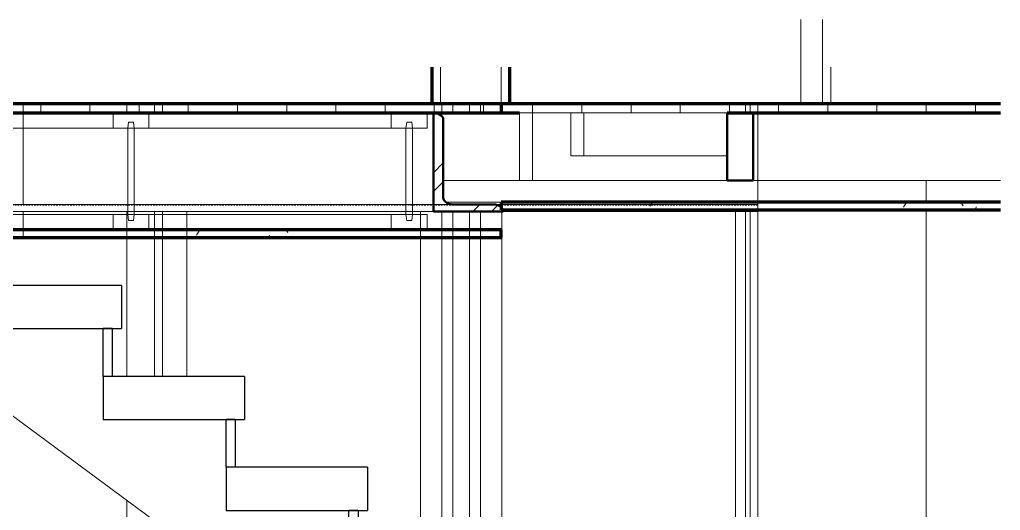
# Model space of a CAD drawing. Header units: inches. Extents: x -536 to 545, y -65 to 280.
# Drawn here: x -128 to -48.3, y 63.4 to 103.3 of the extents above; entities that cross this region are included whole.
import ezdxf

# ---------------------------------------------------------------- set-up
doc = ezdxf.new("R2010")
doc.units = ezdxf.units.IN
doc.header["$MEASUREMENT"] = 0
doc.linetypes.add('Hidden 1_8_', pattern=[0.1875, 0.125, -0.0625])
for name, color, linetype, lineweight in [('A-CLNG', 13, 'Continuous', 13), ('A-CLNG-PATT', 13, 'Continuous', 70), ('A-DOOR', 31, 'Continuous', 13), ('A-DOOR-FRAM', 31, 'Continuous', 9), ('A-FLOR', 192, 'Continuous', 13), ('A-FLOR-PATT', 8, 'Continuous', 13), ('A-GENM', 13, 'Continuous', 9), ('A-GLAZ', 151, 'Continuous', 13), ('A-WALL', 113, 'Continuous', 13), ('A-WALL-PATT', 111, 'Continuous', 13), ('I-WALL', 2, 'Continuous', 13), ('S-BEAM', 12, 'Continuous', 9), ('S-STRS', 31, 'Continuous', 9)]:
    doc.layers.add(name, color=color, linetype=linetype, lineweight=lineweight)
pattern_1 = [(90, (-318.29, 0), (-4, 2e-16), [])]
pattern_2 = [(0, (-318.29, 0), (10.24, 2.56), [0.422, -7.258, 0.422, -7.258, -40.96]), (0, (-318.29, 0), (10.24, 2.56), [-15.36, 0.422, -14.938, 0.422, -7.258, -17.92]), (0, (-318.29, 0), (10.24, 2.56), [-38.4, 0.422, -4.698, 0.422, -12.378]), (120, (-314.45, 1.28), (-7.337025, 7.5881), [0.422, -7.258, 0.422, -7.258, -40.96]), (120, (-314.45, 1.28), (-7.337025, 7.5881), [-15.36, 0.422, -14.938, 0.422, -7.258, -17.92]), (120, (-314.45, 1.28), (-7.337025, 7.5881), [-38.4, 0.422, -4.698, 0.422, -12.378]), (240, (-313.17, 6.4), (-2.902975, -10.1481), [0.422, -7.258, 0.422, -7.258, -40.96]), (240, (-313.17, 6.4), (-2.902975, -10.1481), [-15.36, 0.422, -14.938, 0.422, -7.258, -17.92]), (240, (-313.17, 6.4), (-2.902975, -10.1481), [-38.4, 0.422, -4.698, 0.422, -12.378])]

# ---------------------------------------------------------------- blocks, each defined once
blk = doc.blocks.new('L-Angle - L8X4X9_16-1195451-Fireplace - Angled')
at = {"layer": 'S-BEAM'}
h = blk.add_hatch(dxfattribs=at)
h.set_pattern_fill('FP_89', color=256, style=0, pattern_type=2)
h.set_pattern_definition([(45, (-318.29, 0), (-3.16784, 3.16784), []), (45, (-318.29, 4.8), (-3.16784, 3.16784), [])])
h.paths.add_polyline_path([(-88.691, 87.75), (-88.711, 87.875), (-88.77, 87.994), (-88.864, 88.101), (-88.99, 88.19), (-89.141, 88.257), (-89.309, 88.298), (-89.486, 88.313), (-92.934, 88.327), (-93.102, 88.368), (-93.253, 88.435), (-93.379, 88.524), (-93.473, 88.631), (-93.532, 88.75), (-93.552, 88.875), (-93.552, 95.188), (-93.572, 95.313), (-93.631, 95.432), (-93.726, 95.538), (-93.852, 95.627), (-94.003, 95.694), (-94.171, 95.736), (-94.348, 95.75), (-94.348, 87.75), (-91.327, 87.75)], flags=0)
at = {"layer": 'S-BEAM', "lineweight": 50}
for p, q in [((-94.348, 95.75), (-94.348, 87.75)), ((-93.552, 88.875), (-93.552, 95.188)), ((-94.348, 87.75), (-88.691, 87.75)), ((-89.486, 88.313), (-92.757, 88.313))]:
    blk.add_line(p, q, dxfattribs=at)
at = {"layer": 'S-BEAM'}
blk.add_line((-94.348, 87.75), (-96.059, 87.75), dxfattribs=at)
at = {"layer": 'S-BEAM', "lineweight": 50, "flags": 128}
for points in [[(-93.552, 95.188), (-93.572, 95.313), (-93.631, 95.432), (-93.726, 95.538), (-93.852, 95.627), (-94.003, 95.694), (-94.171, 95.736), (-94.348, 95.75)], [(-92.757, 88.313), (-92.934, 88.327), (-93.102, 88.368), (-93.253, 88.435), (-93.379, 88.524), (-93.473, 88.631), (-93.532, 88.75), (-93.552, 88.875)], [(-88.691, 87.75), (-88.711, 87.875), (-88.77, 87.994), (-88.864, 88.101), (-88.99, 88.19), (-89.141, 88.257), (-89.309, 88.298), (-89.486, 88.313)]]:
    blk.add_lwpolyline(points, dxfattribs=at)
blk = doc.blocks.new('Dimension Lumber - 2x6_s-562112-Fireplace - Angled')
at = {"layer": 'S-BEAM'}
for p, q in [((-87.353, 95.75), (-87.353, 90.25)), ((-86.292, 95.75), (-87.353, 95.75)), ((-86.292, 90.25), (-86.292, 95.75)), ((-86.292, 95.75), (-83.193, 95.75)), ((-87.353, 90.25), (-86.292, 90.25)), ((-86.292, 90.25), (-70.478, 90.25))]:
    blk.add_line(p, q, dxfattribs=at)
blk = doc.blocks.new('Dimension Lumber - 2x6_s-V99-Fireplace - Angled')
at = {"layer": 'S-BEAM'}
blk.add_line((-93.552, 90.25), (-87.353, 90.25), dxfattribs=at)
blk = doc.blocks.new('Dimension Lumber - 2x6_s-V100-Fireplace - Angled')
at = {"layer": 'S-BEAM', "lineweight": 50}
for p, q in [((-68.356, 95.75), (-70.478, 95.75)), ((-70.478, 95.75), (-70.478, 90.25)), ((-68.356, 90.25), (-68.356, 95.75)), ((-70.478, 90.25), (-68.356, 90.25))]:
    blk.add_line(p, q, dxfattribs=at)
at = {"layer": 'S-BEAM'}
blk.add_line((-68.356, 90.25), (-48.251, 90.25), dxfattribs=at)
blk = doc.blocks.new('Dimension Lumber - 2x4-562603-Fireplace - Angled')
at = {"layer": 'S-BEAM'}
for p, q in [((-83.193, 95.75), (-83.193, 92.25)), ((-82.132, 95.75), (-83.193, 95.75)), ((-82.132, 92.25), (-82.132, 95.75)), ((-82.132, 95.75), (-70.478, 95.75)), ((-83.193, 92.25), (-82.132, 92.25)), ((-82.132, 92.25), (-70.478, 92.25))]:
    blk.add_line(p, q, dxfattribs=at)
blk = doc.blocks.new('Trus Joist - TJI - TJI_ 210 _ 9 1_2_-1260009-Fireplace - Angled')
at = {"layer": 'S-BEAM'}
for p, q in [((-97.782, 95.75), (-97.782, 94.5)), ((-94.866, 95.75), (-97.782, 95.75)), ((-94.866, 94.5), (-94.866, 95.75)), ((-96.527, 95), (-96.589, 94.5)), ((-96.121, 95), (-96.527, 95)), ((-96.059, 94.5), (-96.121, 95)), ((-117.493, 94.5), (-97.782, 94.5)), ((-97.782, 94.5), (-94.866, 94.5)), ((-96.589, 94.5), (-96.589, 87.5)), ((-96.059, 87.5), (-96.059, 94.5)), ((-117.493, 87.5), (-97.782, 87.5)), ((-94.866, 87.5), (-97.782, 87.5)), ((-97.782, 87.5), (-97.782, 86.25)), ((-96.589, 87.5), (-96.527, 87)), ((-96.527, 87), (-96.121, 87)), ((-96.121, 87), (-96.059, 87.5)), ((-94.866, 86.25), (-94.866, 87.5)), ((-97.782, 86.25), (-94.866, 86.25))]:
    blk.add_line(p, q, dxfattribs=at)
blk = doc.blocks.new('Trus Joist - TJI - TJI_ 210 _ 9 1_2_-1260010-Fireplace - Angled')
at = {"layer": 'S-BEAM'}
for p, q in [((-120.41, 95.75), (-120.41, 94.5)), ((-117.493, 95.75), (-120.41, 95.75)), ((-117.493, 94.5), (-117.493, 95.75)), ((-119.155, 95), (-119.216, 94.5)), ((-118.748, 95), (-119.155, 95)), ((-118.686, 94.5), (-118.748, 95)), ((-140.12, 94.5), (-120.41, 94.5)), ((-120.41, 94.5), (-117.493, 94.5)), ((-119.216, 94.5), (-119.216, 87.5)), ((-118.686, 87.5), (-118.686, 94.5)), ((-140.12, 87.5), (-120.41, 87.5)), ((-117.493, 87.5), (-120.41, 87.5)), ((-120.41, 87.5), (-120.41, 86.25)), ((-119.216, 87.5), (-119.155, 87)), ((-119.155, 87), (-118.748, 87)), ((-118.748, 87), (-118.686, 87.5)), ((-117.493, 86.25), (-117.493, 87.5)), ((-120.41, 86.25), (-117.493, 86.25))]:
    blk.add_line(p, q, dxfattribs=at)
blk = doc.blocks.new('L-Angle - L8X4X9_16-V117-Fireplace - Section - East')
at = {"layer": 'S-BEAM'}
for p, q in [((-67.972, 95.75), (-127.722, 95.75)), ((-67.972, 95.75), (-127.722, 95.75)), ((-67.972, 88.313), (-129.722, 88.313)), ((-67.972, 87.75), (-129.722, 87.75))]:
    blk.add_line(p, q, dxfattribs=at)
at = {"layer": 'S-BEAM', "linetype": 'Hidden 1_8_'}
blk.add_line((-67.972, 88.25), (-129.722, 88.25), dxfattribs=at)
blk = doc.blocks.new('Door-Exterior-Simpson-Craftsman - 6803 Craftsman 36x96-1232316-Fireplace - Section - East')
at = {"layer": 'A-DOOR-FRAM'}
for p, q in [((-68.972, 95.75), (-68.972, 96.5)), ((-68.972, 37.389), (-68.972, 87.75)), ((-68.972, 22.875), (-68.972, 30)), ((-68.972, 2.5), (-68.972, 10.694))]:
    blk.add_line(p, q, dxfattribs=at)
blk = doc.blocks.new('Window-Double_Hung-Andersen-400_Series-Tilt_Wash - 25-5_8_ x 88-7_8_-V121-Fireplace - Section - East')
at = {"layer": 'A-GLAZ', "lineweight": 9}
for p, q in [((-68.597, 96.5), (-68.597, 95.75)), ((-68.597, 87.75), (-68.597, 37.389)), ((-68.597, 30), (-68.597, 22.875)), ((-68.597, 10.962), (-68.597, 9.812)), ((-68.597, 9.812), (-67.972, 9.812))]:
    blk.add_line(p, q, dxfattribs=at)
blk = doc.blocks.new('Window-Double_Hung-Andersen-400_Series-Tilt_Wash - 25-5_8_ x 88-7_8_-1260955-Fireplace - Section - East')
at = {"layer": 'A-GENM'}
for p, q in [((-79.847, 54.187), (-79.847, 52.167)), ((-78.722, 54.187), (-78.722, 44.778)), ((-79.847, 48.667), (-79.847, 44.778)), ((-79.847, 35.121), (-79.847, 15.75)), ((-78.722, 34.29), (-78.722, 15.75))]:
    blk.add_line(p, q, dxfattribs=at)
at = {"layer": 'A-GLAZ', "lineweight": 9}
for p, q in [((-93.66, 96.5), (-93.66, 95.75)), ((-91.41, 95.75), (-91.41, 96.5)), ((-93.66, 87.75), (-93.66, 59.556)), ((-91.41, 59.556), (-91.41, 87.75)), ((-88.785, 55.688), (-88.785, 87.75)), ((-69.785, 87.75), (-69.785, 55.688)), ((-68.972, 55.688), (-90.472, 55.688)), ((-69.785, 55.688), (-88.785, 55.688)), ((-88.785, 52.167), (-88.785, 54.187)), ((-88.785, 54.187), (-69.785, 54.187)), ((-69.785, 54.187), (-69.785, 44.778)), ((-93.66, 45.327), (-93.66, 9.812)), ((-91.41, 12.063), (-91.41, 43.665)), ((-88.785, 14.125), (-88.785, 41.725)), ((-69.785, 41.278), (-69.785, 37.389)), ((-69.785, 30), (-69.785, 22.875)), ((-85.347, 14.125), (-88.785, 14.125)), ((-84.597, 12.063), (-91.41, 12.063)), ((-90.535, 12.688), (-85.347, 12.688)), ((-93.66, 9.812), (-84.597, 9.812)), ((-92.097, 9.812), (-92.097, 9.625)), ((-70.21, 9.812), (-68.972, 9.812))]:
    blk.add_line(p, q, dxfattribs=at)
blk = doc.blocks.new('Window-Double_Hung-Andersen-400_Series-Tilt_Wash - 25-5_8_ x 88-7_8_-V124-Fireplace - Section - East')
at = {"layer": 'A-GENM'}
for p, q in [((-105.472, 54.055), (-105.472, 14.125)), ((-104.347, 53.224), (-104.347, 14.125))]:
    blk.add_line(p, q, dxfattribs=at)
at = {"layer": 'A-GLAZ', "lineweight": 9}
for p, q in [((-119.285, 95.75), (-119.285, 96.5)), ((-117.035, 96.5), (-117.035, 95.75)), ((-116.378, 95.75), (-116.378, 96.5)), ((-92.785, 95.75), (-92.785, 96.5)), ((-90.535, 96.5), (-90.535, 95.75)), ((-119.285, 74.333), (-119.285, 87.75)), ((-117.035, 87.75), (-117.035, 74.333)), ((-116.378, 74.333), (-116.378, 87.75)), ((-114.41, 87.75), (-114.41, 74.333)), ((-95.41, 59.556), (-95.41, 87.75)), ((-92.785, 59.556), (-92.785, 87.75)), ((-90.535, 87.75), (-90.535, 59.556)), ((-119.285, 40.5), (-119.285, 64.261)), ((-117.035, 62.599), (-117.035, 12.062)), ((-116.378, 12.687), (-116.378, 62.114)), ((-114.41, 60.659), (-114.41, 55.687)), ((-116.378, 55.687), (-107.681, 55.687)), ((-114.41, 55.687), (-107.681, 55.687)), ((-114.41, 54.187), (-114.41, 14.125)), ((-105.651, 54.187), (-114.41, 54.187)), ((-95.41, 14.125), (-95.41, 46.62)), ((-92.785, 12.062), (-92.785, 44.681)), ((-90.535, 43.018), (-90.535, 9.812)), ((-114.41, 14.125), (-95.41, 14.125)), ((-117.035, 12.062), (-92.785, 12.062)), ((-93.66, 12.687), (-116.378, 12.687)), ((-90.535, 9.812), (-119.111, 9.812)), ((-92.097, 9.812), (-92.097, 9.625))]:
    blk.add_line(p, q, dxfattribs=at)

msp = doc.modelspace()

# ---------------------------------------------------------------- hatches: boundary and pattern name
at = {"layer": 'A-CLNG-PATT', "lineweight": 9}
h = msp.add_hatch(dxfattribs=at)
h.set_pattern_fill('FP_90', color=256, style=0, pattern_type=2)
h.set_pattern_definition(pattern_2)
h.paths.add_polyline_path([(-88.83653, 87.875), (-48.25061, 87.875), (-48.25061, 88.5), (-88.83653, 88.5)], flags=0)
h = msp.add_hatch(dxfattribs=at)
h.set_pattern_fill('FP_90', color=256, style=0, pattern_type=2)
h.set_pattern_definition(pattern_2)
h.paths.add_polyline_path([(-91.32661, 85.625), (-88.83653, 85.625), (-88.83653, 86.25), (-277.98927, 86.25), (-277.98927, 85.625), (-105.68527, 85.625)], flags=0)
at = {"layer": 'A-FLOR-PATT', "lineweight": 9}
h = msp.add_hatch(dxfattribs=at)
h.set_pattern_fill('FP_87', color=256, style=0, pattern_type=2)
h.set_pattern_definition(pattern_1)
h.paths.add_polyline_path([(-91.32661, 95.75), (-88.83653, 95.75), (-88.83653, 96.5), (-277.98927, 96.5), (-277.98927, 95.75), (-105.68527, 95.75)], flags=0)
h = msp.add_hatch(dxfattribs=at)
h.set_pattern_fill('FP_87', color=256, style=0, pattern_type=2)
h.set_pattern_definition(pattern_1)
h.paths.add_polyline_path([(-48.25061, 95.75), (-48.25061, 96.5), (-88.83653, 96.5), (-88.83653, 95.75), (-70.47781, 95.75)], flags=0)
at = {"layer": 'A-WALL-PATT', "lineweight": 9}
h = msp.add_hatch(dxfattribs=at)
h.set_pattern_fill('FP_90', color=256, style=0, pattern_type=2)
h.set_pattern_definition(pattern_2)
h.paths.add_polyline_path([(-93.78628, 96.5), (-93.78628, 99.46832), (-94.49338, 99.46832), (-94.49338, 96.5)], flags=0)
h = msp.add_hatch(dxfattribs=at)
h.set_pattern_fill('FP_90', color=256, style=0, pattern_type=2)
h.set_pattern_definition(pattern_2)
h.paths.add_polyline_path([(-88.12942, 96.5), (-88.12942, 99.46832), (-88.83653, 99.46832), (-88.83653, 96.5)], flags=0)

# ---------------------------------------------------------------- linework, layer by layer
at = {"layer": 'A-CLNG', "lineweight": 18}
msp.add_line((-93.34432, 88.5), (-88.83653, 88.5), dxfattribs=at)
at = {"layer": 'A-CLNG', "lineweight": 70}
for p, q in [((-48.25061, 88.5), (-88.83653, 88.5)), ((-88.83653, 88.5), (-88.83653, 87.875)), ((-88.83653, 87.875), (-48.25061, 87.875)), ((-88.83653, 86.25), (-246.3826, 86.25)), ((-88.83653, 85.625), (-88.83653, 86.25)), ((-277.98927, 85.625), (-88.83653, 85.625))]:
    msp.add_line(p, q, dxfattribs=at)
at = {"layer": 'A-FLOR', "lineweight": 70}
for p, q in [((-48.25061, 96.5), (-277.98927, 96.5)), ((-269.32265, 95.75), (-87.35256, 95.75)), ((-88.83653, 96.5), (-88.83653, 95.75)), ((-70.47781, 95.75), (-48.25061, 95.75))]:
    msp.add_line(p, q, dxfattribs=at)
at = {"layer": 'A-WALL', "lineweight": 18}
for p, q in [((-64.47223, 103.33509), (-64.47223, 96.5)), ((-62.72223, 96.5), (-62.72223, 103.33509)), ((-93.78628, 99.46832), (-93.78628, 96.5)), ((-88.83653, 99.46832), (-88.83653, 96.5)), ((-127.72223, 96.5), (-127.72223, 88.3125)), ((-67.97223, 96.5), (-67.97223, 48.5)), ((-127.72223, 87.75), (-127.72223, 85.625))]:
    msp.add_line(p, q, dxfattribs=at)
at = {"layer": 'I-WALL', "lineweight": 70}
for p, q in [((-94.49338, 99.46832), (-94.49338, 96.5)), ((-88.12942, 96.5), (-88.12942, 99.46832))]:
    msp.add_line(p, q, dxfattribs=at)
at = {"layer": 'I-WALL', "lineweight": 18}
for p, q in [((-62.0293, 99.46832), (-62.0293, 96.5)), ((-54.29532, 88.5), (-54.29532, 90.25)), ((-54.29532, 38.5), (-54.29532, 87.875))]:
    msp.add_line(p, q, dxfattribs=at)
at = {"layer": 'S-STRS', "lineweight": 30}
for p, q in [((-119.72223, 81.72222), (-131.22223, 81.72222)), ((-119.72223, 81.72222), (-119.72223, 78.22222)), ((-131.22223, 78.22222), (-119.72223, 78.22222)), ((-121.22223, 74.33333), (-121.22223, 78.22222)), ((-120.47223, 78.22222), (-121.22223, 78.22222)), ((-120.47223, 78.22222), (-120.47223, 74.33333)), ((-109.72223, 74.33333), (-121.22223, 74.33333)), ((-121.22223, 74.33333), (-121.22223, 70.83333)), ((-120.47223, 74.33333), (-121.22223, 74.33333)), ((-109.72223, 74.33333), (-109.72223, 70.83333)), ((-121.22223, 70.83333), (-109.72223, 70.83333)), ((-111.22223, 66.94444), (-111.22223, 70.83333)), ((-110.47223, 70.83333), (-111.22223, 70.83333)), ((-110.47223, 70.83333), (-110.47223, 66.94444)), ((-99.72223, 66.94444), (-111.22223, 66.94444)), ((-111.22223, 66.94444), (-111.22223, 63.44444)), ((-110.47223, 66.94444), (-111.22223, 66.94444)), ((-99.72223, 66.94444), (-99.72223, 63.44444)), ((-111.22223, 63.44444), (-99.72223, 63.44444)), ((-101.22223, 59.55556), (-101.22223, 63.44444)), ((-100.47223, 63.44444), (-101.22223, 63.44444)), ((-100.47223, 63.44444), (-100.47223, 59.55556))]:
    msp.add_line(p, q, dxfattribs=at)
at = {"layer": 'S-STRS'}
msp.add_line((-72.91595, 30), (-139.72223, 79.36242), dxfattribs=at)

# ---------------------------------------------------------------- block references
at = {"layer": 'A-DOOR', "lineweight": 18}
msp.add_blockref('Door-Exterior-Simpson-Craftsman - 6803 Craftsman 36x96-1232316-Fireplace - Section - East', (0, 0), dxfattribs=at)
at = {"layer": 'A-GLAZ', "lineweight": 18}
for name in ['Window-Double_Hung-Andersen-400_Series-Tilt_Wash - 25-5_8_ x 88-7_8_-V124-Fireplace - Section - East', 'Window-Double_Hung-Andersen-400_Series-Tilt_Wash - 25-5_8_ x 88-7_8_-1260955-Fireplace - Section - East', 'Window-Double_Hung-Andersen-400_Series-Tilt_Wash - 25-5_8_ x 88-7_8_-V121-Fireplace - Section - East']:
    msp.add_blockref(name, (0, 0), dxfattribs=at)
at = {"layer": 'S-BEAM'}
for name in ['L-Angle - L8X4X9_16-V117-Fireplace - Section - East', 'Trus Joist - TJI - TJI_ 210 _ 9 1_2_-1260010-Fireplace - Angled', 'Trus Joist - TJI - TJI_ 210 _ 9 1_2_-1260009-Fireplace - Angled', 'L-Angle - L8X4X9_16-1195451-Fireplace - Angled', 'Dimension Lumber - 2x6_s-562112-Fireplace - Angled', 'Dimension Lumber - 2x4-562603-Fireplace - Angled', 'Dimension Lumber - 2x6_s-V100-Fireplace - Angled', 'Dimension Lumber - 2x6_s-V99-Fireplace - Angled']:
    msp.add_blockref(name, (0, 0), dxfattribs=at)

doc.saveas('drawing.dxf')
